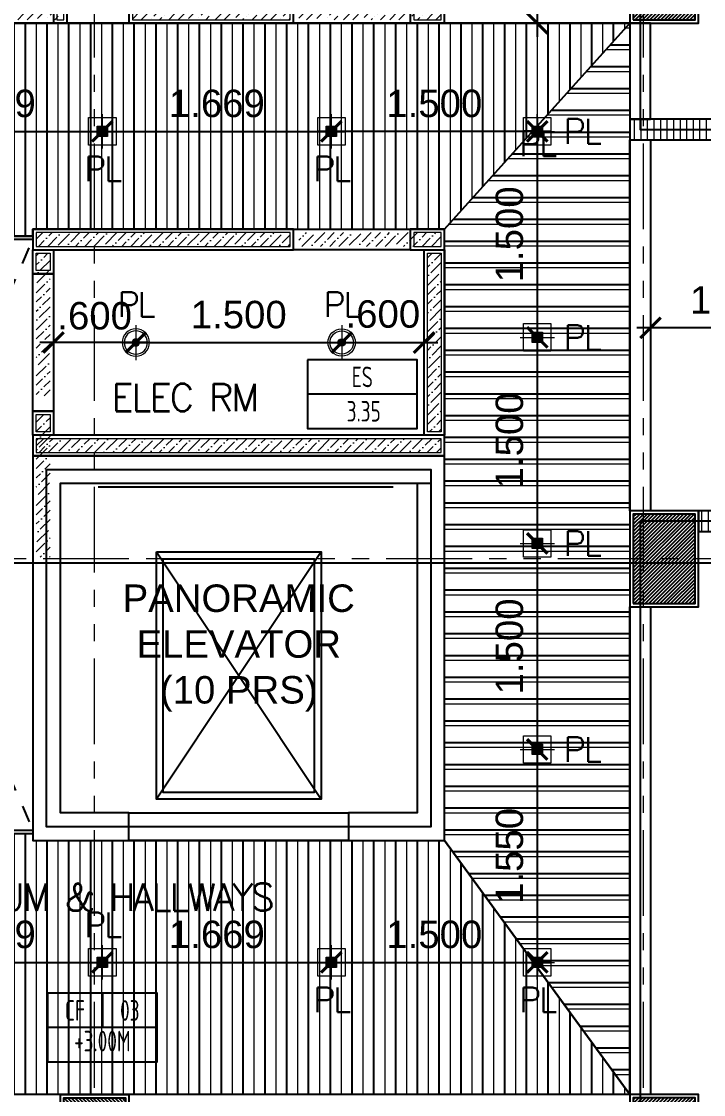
# Model space of a CAD drawing. Header units: metres. Extents: x -12400 to 1, y 0 to 106422.
# Drawn here: x -12115.65 to -12110.68, y 106342.09 to 106349.9 of the extents above; entities that cross this region are included whole.
import ezdxf
from ezdxf.enums import TextEntityAlignment as Align

# ---------------------------------------------------------------- set-up
doc = ezdxf.new("R2010")
doc.units = ezdxf.units.M
doc.header["$PDMODE"] = 35
doc.linetypes.add('HIDDEN2', pattern=[4.7625, 3.175, -1.5875])
doc.linetypes.add('PHANTOM2', pattern=[1.25, 0.625, -0.125, 0.125, -0.125, 0.125, -0.125])
for name, color, linetype, lineweight in [('0.1', 1, 'Continuous', 9), ('A-DIM-100', 8, 'Continuous', 0), ('DIM 001', 251, 'Continuous', 13), ('HATCH', 250, 'Continuous', 5), ('LAYOUT', 1, 'Continuous', 20), ('LF 001', 51, 'Continuous', 20)]:
    doc.layers.add(name, color=color, linetype=linetype, lineweight=lineweight)
for name, color, linetype in [('C-SCHED', 1, 'Continuous'), ('E_FIX_LIGHT1', 2, 'Continuous'), ('FIXTURE', 35, 'Continuous'), ('lighting', 1, 'Continuous'), ('P-HIDE', 1, 'HIDDEN2'), ('stone', 15, 'Continuous'), ('txt', 2, 'Continuous'), ('WALL', 7, 'Continuous')]:
    doc.layers.add(name, color=color, linetype=linetype)
doc.layers.add('GUIDELINES', color=206, linetype='Continuous', plot=False)
doc.styles.add('architxt', font='architxt.shx', dxfattribs={"width": 0.8})
doc.styles.add('arial', font='arial.ttf')
doc.styles.add('DIMTXT-100', font='arial.ttf')
doc.styles.add('swis721', font='swiss.ttf')
doc.styles.add('T.25', font='romans.shx', dxfattribs={"height": 0.2})
doc.dimstyles.new('D-100', dxfattribs={"dimtxt": 0.2, "dimasz": 0.15, "dimexe": 0.1, "dimexo": 0.1, "dimgap": 0.1, "dimtad": 1, "dimdec": 3, "dimzin": 4, "dimdsep": 46, "dimtxsty": 'DIMTXT-100', "dimblk": 'ARCHTICK', "dimcen": 0.2, "dimdle": 0.1, "dimclrd": 8, "dimclre": 8, "dimclrt": 2, "dimadec": 0, "dimazin": 1, "dimtfac": 1, "dimtdec": 3, "dimtofl": 0, "dimtmove": 2, "dimatfit": 3, "dimfxl": 1, "dimarcsym": 0})
doc.dimstyles.new('DIM 200', dxfattribs={"dimtxt": 200, "dimasz": 1, "dimexe": 0, "dimexo": 40, "dimgap": 50, "dimtad": 1, "dimtoh": 1, "dimdec": 0, "dimlfac": 2, "dimtxsty": 'swis721', "dimblk": 'CIR', "dimcen": 0, "dimclrd": 155, "dimclre": 155, "dimclrt": 4, "dimadec": 0, "dimazin": 0, "dimtfac": 1, "dimtdec": 0, "dimtix": 1, "dimtmove": 1, "dimatfit": 3, "dimldrblk": 'CIR', "dimfxl": 0, "dimarcsym": 0})
pattern_1 = [(90, (-96.25722, 27.99308), (-0.15875, 0), [])]
pattern_2 = [(90, (12032.95574, -106307.64346), (-0.15875, 0), [])]

# ---------------------------------------------------------------- blocks, each defined once
blk = doc.blocks.new('CIR')
at = {"color": 4}
blk.add_circle((0, 0), 50, dxfattribs=at)
blk = doc.blocks.new('A$C1B753C5A')
at = {"layer": 'WALL'}
h = blk.add_hatch(dxfattribs=at)
h.set_pattern_fill('ANSI31', color=250, scale=0.15)
h.set_pattern_definition([(45, (-1494.388103, 303.067724), (-0.01325825215, 0.01325825215), [])])
h.paths.add_polyline_path([(0.475, 0.675), (0.025, 0.675), (0.025, 0.025), (0.475, 0.025)])
at = {"color": 7}
blk.add_lwpolyline([(0, 0), (0.5, 0), (0.5, 0.7), (0, 0.7)], close=True, dxfattribs=at)
at = {"layer": 'stone', "color": 5}
blk.add_lwpolyline([(0.025, 0.025), (0.475, 0.025), (0.475, 0.675), (0.025, 0.675)], close=True, dxfattribs=at)
blk = doc.blocks.new('COLUMNS2F')
at = {"color": 7}
blk.add_lwpolyline([(-12149.7044, 106338.9), (-12150.1544, 106338.9), (-12150.1544, 106339.35), (-12149.7044, 106339.35)], close=True, dxfattribs=at)
for p in [(-12146.0544, 106338.9), (-12146.0544, 106334.65), (-12146.0544, 106330.4)]:
    blk.add_blockref('A$C1B753C5A', p)
at = {"xscale": -1}
blk.add_blockref('A$C1B753C5A', (-12149.7044, 106330.4), dxfattribs=at)
blk = doc.blocks.new('*U1733')
at = {"layer": 'HATCH'}
h = blk.add_hatch(dxfattribs=at)
h.set_pattern_fill('ANSI36', color=256, scale=0.015)
h.set_pattern_definition([(45, (12092.47419, -106406.766595), (0.02525697034, 0.092608891249), [0.1190625, -0.0238125, 0, -0.0238125])])
h.paths.add_polyline_path([(0.025, 0.125), (0.025, 0.025), (1.175, 0.025), (1.175, 0.125)])
at = {"color": 4}
blk.add_lwpolyline([(1.2, 0), (1.2, 0.15), (0, 0.15), (0, 0)], close=True, dxfattribs=at)
at = {"layer": 'HATCH'}
blk.add_lwpolyline([(1.175, 0.025), (1.175, 0.125), (0.025, 0.125), (0.025, 0.025)], close=True, dxfattribs=at)
blk = doc.blocks.new('*U611')
at = {"layer": 'HATCH'}
h = blk.add_hatch(dxfattribs=at)
h.set_pattern_fill('ANSI36', color=256, scale=0.015)
h.set_pattern_definition([(45, (12091.52419, -106406.766595), (0.02525697034, 0.092608891249), [0.1190625, -0.0238125, 0, -0.0238125])])
h.paths.add_polyline_path([(-0.8125, 0.125), (-0.8125, 0.025), (0.225, 0.025), (0.225, 0.125)])
at = {"color": 4}
blk.add_lwpolyline([(0.25, 0), (0.25, 0.15), (0, 0.15), (0, 0)], close=True, dxfattribs=at)
at = {"layer": 'HATCH'}
blk.add_lwpolyline([(0.225, 0.025), (0.225, 0.125), (0.025, 0.125), (0.025, 0.025)], close=True, dxfattribs=at)
blk = doc.blocks.new('*U1745')
at = {"layer": 'HATCH'}
h = blk.add_hatch(dxfattribs=at)
h.set_pattern_fill('ANSI36', color=256, scale=0.015)
h.set_pattern_definition([(45, (12092.62419, -106406.766595), (0.02525697034, 0.092608891249), [0.1190625, -0.0238125, 0, -0.0238125])])
h.paths.add_polyline_path([(0.025, 0.125), (0.025, 0.025), (1.325, 0.025), (1.325, 0.125)])
at = {"color": 4}
blk.add_lwpolyline([(1.35, 0), (1.35, 0.15), (0, 0.15), (0, 0)], close=True, dxfattribs=at)
at = {"layer": 'HATCH'}
blk.add_lwpolyline([(1.325, 0.025), (1.325, 0.125), (0.025, 0.125), (0.025, 0.025)], close=True, dxfattribs=at)
blk = doc.blocks.new('*U1749')
at = {"layer": 'HATCH'}
h = blk.add_hatch(dxfattribs=at)
h.set_pattern_fill('ANSI36', color=256, scale=0.015)
h.set_pattern_definition([(45, (12093.17419, -106406.766595), (0.02525697034, 0.092608891249), [0.1190625, -0.0238125, 0, -0.0238125])])
h.paths.add_polyline_path([(0.025, 0.125), (0.025, 0.025), (1.875, 0.025), (1.875, 0.125)])
at = {"color": 4}
blk.add_lwpolyline([(1.9, 0), (1.9, 0.15), (0, 0.15), (0, 0)], close=True, dxfattribs=at)
at = {"layer": 'HATCH'}
blk.add_lwpolyline([(1.875, 0.025), (1.875, 0.125), (0.025, 0.125), (0.025, 0.025)], close=True, dxfattribs=at)
blk = doc.blocks.new('*U617')
at = {"layer": 'HATCH'}
h = blk.add_hatch(dxfattribs=at)
h.set_pattern_fill('ANSI36', color=256, scale=0.015)
h.set_pattern_definition([(45, (12091.44919, -106406.766595), (0.02525697034, 0.092608891249), [0.1190625, -0.0238125, 0, -0.0238125])])
h.paths.add_polyline_path([(-0.8875, 0.125), (-0.8875, 0.025), (0.15, 0.025), (0.15, 0.125)])
at = {"color": 4}
blk.add_lwpolyline([(0.175, 0), (0.175, 0.15), (0, 0.15), (0, 0)], close=True, dxfattribs=at)
at = {"layer": 'HATCH'}
blk.add_lwpolyline([(0.15, 0.025), (0.15, 0.125), (0.025, 0.125), (0.025, 0.025)], close=True, dxfattribs=at)
blk = doc.blocks.new('*U615')
at = {"layer": 'HATCH'}
h = blk.add_hatch(dxfattribs=at)
h.set_pattern_fill('ANSI36', color=256, scale=0.015)
h.set_pattern_definition([(45, (12091.37419, -106406.766595), (0.02525697034, 0.092608891249), [0.1190625, -0.0238125, 0, -0.0238125])])
h.paths.add_polyline_path([(-0.9625, 0.125), (-0.9625, 0.025), (0.075, 0.025), (0.075, 0.125)])
at = {"color": 4}
blk.add_lwpolyline([(0.1, 0), (0.1, 0.15), (0, 0.15), (0, 0)], close=True, dxfattribs=at)
at = {"layer": 'HATCH'}
blk.add_lwpolyline([(0.075, 0.025), (0.075, 0.125), (0.025, 0.125), (0.025, 0.025)], close=True, dxfattribs=at)
blk = doc.blocks.new('*U1747')
at = {"layer": 'HATCH'}
h = blk.add_hatch(dxfattribs=at)
h.set_pattern_fill('ANSI36', color=256, scale=0.015)
h.set_pattern_definition([(45, (12094.27419, -106406.766595), (0.02525697034, 0.092608891249), [0.1190625, -0.0238125, 0, -0.0238125])])
h.paths.add_polyline_path([(0.025, 0.125), (0.025, 0.025), (2.975, 0.025), (2.975, 0.125)])
at = {"color": 4}
blk.add_lwpolyline([(3, 0), (3, 0.15), (0, 0.15), (0, 0)], close=True, dxfattribs=at)
at = {"layer": 'HATCH'}
blk.add_lwpolyline([(2.975, 0.025), (2.975, 0.125), (0.025, 0.125), (0.025, 0.025)], close=True, dxfattribs=at)
blk = doc.blocks.new('*U275')
at = {"layer": 'HATCH'}
h = blk.add_hatch(dxfattribs=at)
h.set_pattern_fill('ANSI31', color=256, scale=0.015, angle=45)
h.set_pattern_definition([(90, (2.2875, 0), (-0.047625, 0), [])])
h.paths.add_polyline_path([(3.375, 0), (3.375, 0.15), (0, 0.15), (0, 0)])
at = {"color": 3}
blk.add_lwpolyline([(3.375, 0), (3.375, 0.15), (0, 0.15), (0, 0)], close=True, dxfattribs=at)
blk = doc.blocks.new('*U276')
at = {"layer": 'HATCH'}
h = blk.add_hatch(dxfattribs=at)
h.set_pattern_fill('ANSI31', color=256, scale=0.015, angle=45)
h.set_pattern_definition([(90, (7.1125, 0), (-0.047625, 0), [])])
h.paths.add_polyline_path([(8.2, 0), (8.2, 0.15), (0, 0.15), (0, 0)])
at = {"color": 3}
blk.add_lwpolyline([(8.2, 0), (8.2, 0.15), (0, 0.15), (0, 0)], close=True, dxfattribs=at)
blk = doc.blocks.new('A$C68b8fe4d')
at = {"color": 1}
for points in [[(12.75, 14.4), (13.8, 14.4), (13.8, 14.25), (12.75, 14.25)], [(15.55, 14.4), (16.4, 14.4), (16.4, 14.25), (15.55, 14.25)], [(10.2, 14.25), (18, 14.25), (18, 6.45), (10.2, 6.45)], [(18.15, 14.25), (18, 14.25), (18, 13.55), (18.15, 13.55)], [(18, 13.4), (18.15, 13.4), (18.15, 10.7), (18, 10.7)], [(15.55, 12.75), (16.4, 12.75), (16.4, 12.6), (15.55, 12.6)], [(13.65, 12.425), (13.8, 12.425), (13.8, 11.425), (13.65, 11.425)], [(18, 10), (18.15, 10), (18.15, 6.45), (18, 6.45)]]:
    blk.add_lwpolyline(points, close=True, dxfattribs=at)
at = {"color": 1, "linetype": 'Continuous', "ltscale": 0.05}
for points in [[(13.65, 12.7), (11.75, 12.7), (11.75, 8.35), (13.65, 8.35)], [(13.65, 12.675), (11.775, 12.675), (11.775, 8.375), (13.65, 8.375)]]:
    blk.add_lwpolyline(points, dxfattribs=at)
at = {"color": 8, "linetype": 'PHANTOM2'}
for points in [[(11.775, 12.675), (13.65, 8.375)], [(11.775, 8.375), (13.65, 12.675)]]:
    blk.add_lwpolyline(points, dxfattribs=at)
blk.add_lwpolyline([(15.95, 8.3), (16.65, 8.3), (16.65, 11.1), (13.65, 11.1), (13.65, 8.3), (14.35, 8.3), (14.35, 8.5), (13.85, 8.5), (13.85, 10.9), (16.45, 10.9), (16.45, 8.5), (15.95, 8.5)], close=True)
at = {"color": 8}
blk.add_lwpolyline([(16.65, 8.3), (18, 6.45), (10.2, 6.45), (11.75, 8.35), (13.65, 8.35), (13.65, 8.3)], close=True, dxfattribs=at)
at = {"layer": 'FIXTURE', "color": 6, "ltscale": 0.3}
for points in [[(14.55, 10.4), (15.75, 10.4), (15.75, 8.6), (14.55, 8.6)], [(14.6, 10.35), (15.7, 10.35), (15.7, 8.65), (14.6, 8.65)]]:
    blk.add_lwpolyline(points, close=True, dxfattribs=at)
at = {"layer": 'GUIDELINES'}
for points in [[(22.6, 16.6), (18.075, 16.6), (18.075, 13.475), (22.6, 13.475)], [(13.75, 11), (16.55, 11), (16.55, 8.4), (13.75, 8.4)], [(27.1, 10.625), (18.075, 10.625), (18.075, 6.1), (27.1, 6.1)]]:
    blk.add_lwpolyline(points, close=True, dxfattribs=at)
for points in [[(14.125, 10.875), (16.275, 10.875)], [(14.4, 10.9), (16.55, 10.9)], [(15.75, 10.4), (14.55, 8.6)], [(14.55, 10.4), (15.75, 8.6)]]:
    blk.add_lwpolyline(points, dxfattribs=at)
at = {"layer": 'P-HIDE'}
blk.add_lwpolyline([(14.35, 8.5), (15.95, 8.5), (15.95, 8.3), (14.35, 8.3)], close=True, dxfattribs=at)
for name, p in [('COLUMNS2F', (12164.0544, -106324.65)), ('*U615', (13.8, 14.25)), ('*U1733', (14.35, 14.25)), ('*U611', (16.4, 14.25)), ('*U1749', (13.65, 12.6)), ('*U611', (16.4, 12.6)), ('*U1747', (13.65, 11.1))]:
    blk.add_blockref(name, p)
at = {"color": 1}
for name, p in [('*U275', (18, 13.4)), ('*U276', (18.5, 10.55))]:
    blk.add_blockref(name, p, dxfattribs=at)
at = {"xscale": -1, "rotation": 270}
for name, p in [('*U617', (13.65, 12.425)), ('*U1745', (16.5, 11.25)), ('*U617', (13.65, 11.25))]:
    blk.add_blockref(name, p, dxfattribs=at)
at = {"layer": '0.1', "color": 2, "insert": (15.15, 9.7), "char_height": 0.2, "attachment_point": 5, "style": 'arial'}
blk.add_mtext_dynamic_manual_height_columns('{\\C3;PANORAMIC ELEVATOR\\P(10 PRS)}', width=1.975237, gutter_width=1, heights=[0], dxfattribs=at)
blk = doc.blocks.new('*U1961')
at = {"layer": 'LF 001', "lineweight": 20, "ltscale": 1500}
blk.add_hatch(color=256, dxfattribs=at).paths.add_polyline_path([(-0.0375, 0.0375), (0.0375, 0.0375), (0.0375, -0.0375), (-0.0375, -0.0375)])
at = {"layer": 'LF 001', "ltscale": 1500}
blk.add_lwpolyline([(-0.1, 0.1), (0.1, 0.1), (0.1, -0.1), (-0.1, -0.1)], close=True, dxfattribs=at)
at = {"layer": 'LF 001', "color": 76, "lineweight": 18, "ltscale": 1500}
for points in [[(0, 0.125), (0, -0.125)], [(-0.125, 0), (0.125, 0)]]:
    blk.add_lwpolyline(points, dxfattribs=at)
at = {"layer": 'LF 001', "lineweight": 20, "ltscale": 1500}
blk.add_lwpolyline([(-0.0375, 0.0375), (0.0375, 0.0375), (0.0375, -0.0375), (-0.0375, -0.0375)], close=True, dxfattribs=at)
blk = doc.blocks.new('L1')
at = {"layer": 'LF 001', "lineweight": 20, "ltscale": 1500}
h = blk.add_hatch(color=256, dxfattribs=at)
edge = h.paths.add_edge_path()
edge.add_arc((0, 0), 0.0319, 0, 360)
at = {"layer": 'LF 001', "ltscale": 1500}
blk.add_lwpolyline([(-0.1, 0, -1), (0.1, 0, -1)], format="xyb", close=True, dxfattribs=at)
at = {"layer": 'LF 001', "color": 76, "lineweight": 18, "ltscale": 1500}
for points in [[(0, 0.15), (0, -0.15)], [(-0.15, 0), (0.15, 0)]]:
    blk.add_lwpolyline(points, dxfattribs=at)
at = {"layer": 'LF 001', "lineweight": 20, "ltscale": 1500}
blk.add_circle((0, 0), 0.0319, dxfattribs=at)
blk = doc.blocks.new('LO')
at = {"layer": 'LAYOUT', "xscale": 1000, "yscale": 1000, "zscale": 1000}
blk.add_blockref('L1', (0, 0), dxfattribs=at)
blk = doc.blocks.new('*U1960')
at = {"layer": 'LF 001', "ltscale": 1500}
blk.add_circle((0, 0), 0.0999, dxfattribs=at)
at = {"layer": 'lighting', "xscale": 0.0008492979043710491, "yscale": 0.0008492979043710491, "zscale": 0.0008492979043710491}
blk.add_blockref('LO', (0, 0), dxfattribs=at)
blk = doc.blocks.new('A$Cf8c814ff')
h = blk.add_hatch()
h.set_pattern_fill('ANSI31', color=8, scale=0.05, angle=45)
h.set_pattern_definition(pattern_2)
h.paths.add_polyline_path([(18, 14.25), (10.2, 14.25), (11.75, 12.7), (13.65, 12.7), (13.65, 12.75), (16.65, 12.75)])
h = blk.add_hatch()
h.set_pattern_fill('ANSI31', color=8, scale=0.05, angle=135)
h.set_pattern_definition([(180, (12033.15182, -106307.64346), (-1e-17, -0.15875), [])])
h.paths.add_polyline_path([(18, 14.25), (16.65, 12.75), (16.65, 8.3), (18, 6.45)])
h.paths.add_polyline_path([(11.75, 12.7), (10.2, 14.25), (10.2, 6.45), (11.75, 8.35)])
h = blk.add_hatch()
h.set_pattern_fill('ANSI31', color=8, scale=0.05, angle=45)
h.set_pattern_definition(pattern_2)
h.paths.add_polyline_path([(16.65, 8.3), (13.65, 8.3), (13.65, 8.35), (11.75, 8.35), (10.2, 6.45), (18, 6.45)])
at = {"color": 8}
for points in [[(10.2, 14.25), (11.75, 12.7), (13.65, 12.7), (13.65, 12.75), (16.65, 12.75), (18, 14.25)], [(18, 14.25), (18, 6.45), (16.65, 8.3), (16.65, 12.75)]]:
    blk.add_lwpolyline(points, close=True, dxfattribs=at)
at = {"layer": 'E_FIX_LIGHT1'}
for name, p, rotation in [('*U1961', (14.1562, 13.4625), 90), ('*U1961', (15.825, 13.4625), 90), ('*U1961', (17.325, 13.4625), 90), ('*U1960', (15.9, 11.925), 270), ('*U1961', (17.325, 11.9625), 90), ('*U1961', (17.325, 10.4625), 90), ('*U1961', (17.325, 8.9625), 90), ('*U1961', (14.1562, 7.4125), 90), ('*U1961', (15.825, 7.4125), 90), ('*U1961', (17.325, 7.4125), 90)]:
    blk.add_blockref(name, p, dxfattribs=dict(at, rotation=rotation))
at = {"layer": 'E_FIX_LIGHT1', "xscale": -1.000000000000001, "rotation": 90}
blk.add_blockref('*U1960', (14.4, 11.925), dxfattribs=at)
at = {"layer": 'txt', "color": 6, "linetype": 'Continuous', "char_height": 0.18, "attachment_point": 5, "style": 'T.25'}
for insert in [(17.65, 13.4625), (14.1562, 13.1902), (15.825, 13.1902), (14.4, 12.2024), (15.9, 12.2024), (17.65, 11.9625), (17.65, 10.4625), (17.65, 8.9625), (14.1562, 7.6848), (15.825, 7.1402), (17.325, 7.1402)]:
    blk.add_mtext_dynamic_manual_height_columns('{\\T0.9;PL}', width=0.645305, gutter_width=0.001, heights=[0], dxfattribs=dict(at, insert=insert))
blk = doc.blocks.new('_ArchTick')
at = {"color": 0, "linetype": 'ByBlock', "const_width": 0.15}
blk.add_lwpolyline([(-0.5, -0.5), (0.5, 0.5)], dxfattribs=at)
blk = doc.blocks.new('*D845')
at = {"layer": 'DEFPOINTS', "color": 0, "transparency": 16777216}
for p in [(-12111.888, 106351.2615), (-12111.888, 106349.8865), (-12111.888, 106349.8865)]:
    blk.add_point(p, dxfattribs=at)
at = {"layer": 'DIM 001', "color": 8, "lineweight": -2, "transparency": 16777216}
blk.add_line((-12111.888, 106351.3615), (-12111.888, 106349.7865), dxfattribs=at)
at = {"layer": 'DIM 001', "color": 8, "lineweight": -2, "transparency": 16777216, "xscale": 0.15, "yscale": 0.15, "zscale": 0.15}
for p, rotation in [((-12111.888, 106351.2615), 90), ((-12111.888, 106349.8865), 270)]:
    blk.add_blockref('_ArchTick', p, dxfattribs=dict(at, rotation=rotation))
at = {"layer": 'DIM 001', "color": 2, "transparency": 16777216, "insert": (-12112.0902, 106350.574), "char_height": 0.2, "attachment_point": 5, "rotation": 90, "style": 'DIMTXT-100'}
blk.add_mtext('1.375', dxfattribs=at)
blk = doc.blocks.new('*D907')
at = {"layer": 'DEFPOINTS', "color": 0, "transparency": 16777216}
for p in [(-12111.888, 106349.099), (-12111.888, 106347.599), (-12111.888, 106347.599)]:
    blk.add_point(p, dxfattribs=at)
at = {"layer": 'DIM 001', "color": 8, "lineweight": -2, "transparency": 16777216}
blk.add_line((-12111.888, 106349.199), (-12111.888, 106347.499), dxfattribs=at)
at = {"layer": 'DIM 001', "color": 8, "lineweight": -2, "transparency": 16777216, "xscale": 0.15, "yscale": 0.15, "zscale": 0.15}
for p, rotation in [((-12111.888, 106349.099), 90), ((-12111.888, 106347.599), 270)]:
    blk.add_blockref('_ArchTick', p, dxfattribs=dict(at, rotation=rotation))
at = {"layer": 'DIM 001', "color": 2, "transparency": 16777216, "insert": (-12112.0901, 106348.349), "char_height": 0.2, "attachment_point": 5, "rotation": 90, "style": 'DIMTXT-100'}
blk.add_mtext('1.500', dxfattribs=at)
blk = doc.blocks.new('*D908')
at = {"layer": 'DEFPOINTS', "color": 0, "transparency": 16777216}
for p in [(-12111.888, 106347.599), (-12111.888, 106346.099), (-12111.888, 106346.099)]:
    blk.add_point(p, dxfattribs=at)
at = {"layer": 'DIM 001', "color": 8, "lineweight": -2, "transparency": 16777216}
blk.add_line((-12111.888, 106347.699), (-12111.888, 106345.999), dxfattribs=at)
at = {"layer": 'DIM 001', "color": 8, "lineweight": -2, "transparency": 16777216, "xscale": 0.15, "yscale": 0.15, "zscale": 0.15}
for p, rotation in [((-12111.888, 106347.599), 90), ((-12111.888, 106346.099), 270)]:
    blk.add_blockref('_ArchTick', p, dxfattribs=dict(at, rotation=rotation))
at = {"layer": 'DIM 001', "color": 2, "transparency": 16777216, "insert": (-12112.0901, 106346.849), "char_height": 0.2, "attachment_point": 5, "rotation": 90, "style": 'DIMTXT-100'}
blk.add_mtext('1.500', dxfattribs=at)
blk = doc.blocks.new('*D909')
at = {"layer": 'DEFPOINTS', "color": 0, "transparency": 16777216}
for p in [(-12111.888, 106346.099), (-12111.888, 106344.599), (-12111.888, 106344.599)]:
    blk.add_point(p, dxfattribs=at)
at = {"layer": 'DIM 001', "color": 8, "lineweight": -2, "transparency": 16777216}
blk.add_line((-12111.888, 106346.199), (-12111.888, 106344.499), dxfattribs=at)
at = {"layer": 'DIM 001', "color": 8, "lineweight": -2, "transparency": 16777216, "xscale": 0.15, "yscale": 0.15, "zscale": 0.15}
for p, rotation in [((-12111.888, 106346.099), 90), ((-12111.888, 106344.599), 270)]:
    blk.add_blockref('_ArchTick', p, dxfattribs=dict(at, rotation=rotation))
at = {"layer": 'DIM 001', "color": 2, "transparency": 16777216, "insert": (-12112.0901, 106345.349), "char_height": 0.2, "attachment_point": 5, "rotation": 90, "style": 'DIMTXT-100'}
blk.add_mtext('1.500', dxfattribs=at)
blk = doc.blocks.new('*D910')
at = {"layer": 'DEFPOINTS', "color": 0, "transparency": 16777216}
for p in [(-12111.888, 106344.599), (-12111.888, 106343.049), (-12111.888, 106343.049)]:
    blk.add_point(p, dxfattribs=at)
at = {"layer": 'DIM 001', "color": 8, "lineweight": -2, "transparency": 16777216}
blk.add_line((-12111.888, 106344.699), (-12111.888, 106342.949), dxfattribs=at)
at = {"layer": 'DIM 001', "color": 8, "lineweight": -2, "transparency": 16777216, "xscale": 0.15, "yscale": 0.15, "zscale": 0.15}
for p, rotation in [((-12111.888, 106344.599), 90), ((-12111.888, 106343.049), 270)]:
    blk.add_blockref('_ArchTick', p, dxfattribs=dict(at, rotation=rotation))
at = {"layer": 'DIM 001', "color": 2, "transparency": 16777216, "insert": (-12112.0901, 106343.824), "char_height": 0.2, "attachment_point": 5, "rotation": 90, "style": 'DIMTXT-100'}
blk.add_mtext('1.550', dxfattribs=at)
blk = doc.blocks.new('*D912')
at = {"layer": 'DEFPOINTS', "color": 0, "transparency": 16777216}
for p in [(-12113.388, 106349.099), (-12113.388, 106349.099), (-12111.888, 106349.099)]:
    blk.add_point(p, dxfattribs=at)
at = {"layer": 'DIM 001', "color": 8, "lineweight": -2, "transparency": 16777216}
blk.add_line((-12111.788, 106349.099), (-12113.488, 106349.099), dxfattribs=at)
at = {"layer": 'DIM 001', "color": 8, "lineweight": -2, "transparency": 16777216, "xscale": 0.15, "yscale": 0.15, "zscale": 0.15, "rotation": 180}
blk.add_blockref('_ArchTick', (-12113.388, 106349.099), dxfattribs=at)
at = {"layer": 'DIM 001', "color": 8, "lineweight": -2, "transparency": 16777216, "xscale": 0.15, "yscale": 0.15, "zscale": 0.15}
blk.add_blockref('_ArchTick', (-12111.888, 106349.099), dxfattribs=at)
at = {"layer": 'DIM 001', "color": 2, "transparency": 16777216, "insert": (-12112.638, 106349.3012), "char_height": 0.2, "attachment_point": 5, "style": 'DIMTXT-100'}
blk.add_mtext('1.500', dxfattribs=at)
blk = doc.blocks.new('*D914')
at = {"layer": 'DEFPOINTS', "color": 0, "transparency": 16777216}
for p in [(-12113.388, 106343.049), (-12111.888, 106343.049), (-12111.888, 106343.049)]:
    blk.add_point(p, dxfattribs=at)
at = {"layer": 'DIM 001', "color": 8, "lineweight": -2, "transparency": 16777216}
blk.add_line((-12113.488, 106343.049), (-12111.788, 106343.049), dxfattribs=at)
at = {"layer": 'DIM 001', "color": 8, "lineweight": -2, "transparency": 16777216, "xscale": 0.15, "yscale": 0.15, "zscale": 0.15, "rotation": 180}
blk.add_blockref('_ArchTick', (-12113.388, 106343.049), dxfattribs=at)
at = {"layer": 'DIM 001', "color": 8, "lineweight": -2, "transparency": 16777216, "xscale": 0.15, "yscale": 0.15, "zscale": 0.15}
blk.add_blockref('_ArchTick', (-12111.888, 106343.049), dxfattribs=at)
at = {"layer": 'DIM 001', "color": 2, "transparency": 16777216, "insert": (-12112.638, 106343.2512), "char_height": 0.2, "attachment_point": 5, "style": 'DIMTXT-100'}
blk.add_mtext('1.500', dxfattribs=at)
blk = doc.blocks.new('*D915')
at = {"layer": 'DEFPOINTS', "color": 0, "transparency": 16777216}
for p in [(-12115.413, 106347.5615), (-12115.413, 106347.5615), (-12114.813, 106347.5615)]:
    blk.add_point(p, dxfattribs=at)
at = {"layer": 'DIM 001', "color": 8, "lineweight": -2, "transparency": 16777216}
blk.add_line((-12114.713, 106347.5615), (-12115.513, 106347.5615), dxfattribs=at)
at = {"layer": 'DIM 001', "color": 8, "lineweight": -2, "transparency": 16777216, "xscale": 0.15, "yscale": 0.15, "zscale": 0.15, "rotation": 180}
blk.add_blockref('_ArchTick', (-12115.413, 106347.5615), dxfattribs=at)
at = {"layer": 'DIM 001', "color": 8, "lineweight": -2, "transparency": 16777216, "xscale": 0.15, "yscale": 0.15, "zscale": 0.15}
blk.add_blockref('_ArchTick', (-12114.813, 106347.5615), dxfattribs=at)
at = {"layer": 'DIM 001', "color": 2, "transparency": 16777216, "insert": (-12115.113, 106347.7552), "char_height": 0.2, "attachment_point": 5, "style": 'DIMTXT-100'}
blk.add_mtext('.600', dxfattribs=at)
blk = doc.blocks.new('*D916')
at = {"layer": 'DEFPOINTS', "color": 0, "transparency": 16777216}
for p in [(-12114.813, 106347.5615), (-12113.313, 106347.5615), (-12113.313, 106347.5615)]:
    blk.add_point(p, dxfattribs=at)
at = {"layer": 'DIM 001', "color": 8, "lineweight": -2, "transparency": 16777216}
blk.add_line((-12114.913, 106347.5615), (-12113.213, 106347.5615), dxfattribs=at)
at = {"layer": 'DIM 001', "color": 8, "lineweight": -2, "transparency": 16777216, "xscale": 0.15, "yscale": 0.15, "zscale": 0.15, "rotation": 180}
blk.add_blockref('_ArchTick', (-12114.813, 106347.5615), dxfattribs=at)
at = {"layer": 'DIM 001', "color": 8, "lineweight": -2, "transparency": 16777216, "xscale": 0.15, "yscale": 0.15, "zscale": 0.15}
blk.add_blockref('_ArchTick', (-12113.313, 106347.5615), dxfattribs=at)
at = {"layer": 'DIM 001', "color": 2, "transparency": 16777216, "insert": (-12114.063, 106347.7637), "char_height": 0.2, "attachment_point": 5, "style": 'DIMTXT-100'}
blk.add_mtext('1.500', dxfattribs=at)
blk = doc.blocks.new('*D917')
at = {"layer": 'DEFPOINTS', "color": 0, "transparency": 16777216}
for p in [(-12113.313, 106347.5615), (-12112.713, 106347.5615), (-12112.713, 106347.5615)]:
    blk.add_point(p, dxfattribs=at)
at = {"layer": 'DIM 001', "color": 8, "lineweight": -2, "transparency": 16777216}
blk.add_line((-12113.413, 106347.5615), (-12112.613, 106347.5615), dxfattribs=at)
at = {"layer": 'DIM 001', "color": 8, "lineweight": -2, "transparency": 16777216, "xscale": 0.15, "yscale": 0.15, "zscale": 0.15, "rotation": 180}
blk.add_blockref('_ArchTick', (-12113.313, 106347.5615), dxfattribs=at)
at = {"layer": 'DIM 001', "color": 8, "lineweight": -2, "transparency": 16777216, "xscale": 0.15, "yscale": 0.15, "zscale": 0.15}
blk.add_blockref('_ArchTick', (-12112.713, 106347.5615), dxfattribs=at)
at = {"layer": 'DIM 001', "color": 2, "transparency": 16777216, "insert": (-12113.013, 106347.7679), "char_height": 0.2, "attachment_point": 5, "style": 'DIMTXT-100'}
blk.add_mtext('.600', dxfattribs=at)
blk = doc.blocks.new('*D918')
at = {"layer": 'DEFPOINTS', "color": 0, "transparency": 16777216}
for p in [(-12116.7255, 106349.099), (-12115.0567, 106349.099), (-12115.0567, 106349.099)]:
    blk.add_point(p, dxfattribs=at)
at = {"layer": 'DIM 001', "color": 8, "lineweight": -2, "transparency": 16777216}
blk.add_line((-12116.8255, 106349.099), (-12114.9567, 106349.099), dxfattribs=at)
at = {"layer": 'DIM 001', "color": 8, "lineweight": -2, "transparency": 16777216, "xscale": 0.15, "yscale": 0.15, "zscale": 0.15, "rotation": 180}
blk.add_blockref('_ArchTick', (-12116.7255, 106349.099), dxfattribs=at)
at = {"layer": 'DIM 001', "color": 8, "lineweight": -2, "transparency": 16777216, "xscale": 0.15, "yscale": 0.15, "zscale": 0.15}
blk.add_blockref('_ArchTick', (-12115.0567, 106349.099), dxfattribs=at)
at = {"layer": 'DIM 001', "color": 2, "transparency": 16777216, "insert": (-12115.8911, 106349.3012), "char_height": 0.2, "attachment_point": 5, "style": 'DIMTXT-100'}
blk.add_mtext('1.669', dxfattribs=at)
blk = doc.blocks.new('*D919')
at = {"layer": 'DEFPOINTS', "color": 0, "transparency": 16777216}
for p in [(-12115.0567, 106349.099), (-12113.388, 106349.099), (-12113.388, 106349.099)]:
    blk.add_point(p, dxfattribs=at)
at = {"layer": 'DIM 001', "color": 8, "lineweight": -2, "transparency": 16777216}
blk.add_line((-12115.1567, 106349.099), (-12113.288, 106349.099), dxfattribs=at)
at = {"layer": 'DIM 001', "color": 8, "lineweight": -2, "transparency": 16777216, "xscale": 0.15, "yscale": 0.15, "zscale": 0.15, "rotation": 180}
blk.add_blockref('_ArchTick', (-12115.0567, 106349.099), dxfattribs=at)
at = {"layer": 'DIM 001', "color": 8, "lineweight": -2, "transparency": 16777216, "xscale": 0.15, "yscale": 0.15, "zscale": 0.15}
blk.add_blockref('_ArchTick', (-12113.388, 106349.099), dxfattribs=at)
at = {"layer": 'DIM 001', "color": 2, "transparency": 16777216, "insert": (-12114.2223, 106349.3012), "char_height": 0.2, "attachment_point": 5, "style": 'DIMTXT-100'}
blk.add_mtext('1.669', dxfattribs=at)
blk = doc.blocks.new('*D920')
at = {"layer": 'DEFPOINTS', "color": 0, "transparency": 16777216}
for p in [(-12116.7255, 106343.049), (-12115.0567, 106343.049), (-12115.0567, 106343.049)]:
    blk.add_point(p, dxfattribs=at)
at = {"layer": 'DIM 001', "color": 8, "lineweight": -2, "transparency": 16777216}
blk.add_line((-12116.8255, 106343.049), (-12114.9567, 106343.049), dxfattribs=at)
at = {"layer": 'DIM 001', "color": 8, "lineweight": -2, "transparency": 16777216, "xscale": 0.15, "yscale": 0.15, "zscale": 0.15, "rotation": 180}
blk.add_blockref('_ArchTick', (-12116.7255, 106343.049), dxfattribs=at)
at = {"layer": 'DIM 001', "color": 8, "lineweight": -2, "transparency": 16777216, "xscale": 0.15, "yscale": 0.15, "zscale": 0.15}
blk.add_blockref('_ArchTick', (-12115.0567, 106343.049), dxfattribs=at)
at = {"layer": 'DIM 001', "color": 2, "transparency": 16777216, "insert": (-12115.8911, 106343.2512), "char_height": 0.2, "attachment_point": 5, "style": 'DIMTXT-100'}
blk.add_mtext('1.669', dxfattribs=at)
blk = doc.blocks.new('*D921')
at = {"layer": 'DEFPOINTS', "color": 0, "transparency": 16777216}
for p in [(-12115.0567, 106343.049), (-12113.388, 106343.049), (-12113.388, 106343.049)]:
    blk.add_point(p, dxfattribs=at)
at = {"layer": 'DIM 001', "color": 8, "lineweight": -2, "transparency": 16777216}
blk.add_line((-12115.1567, 106343.049), (-12113.288, 106343.049), dxfattribs=at)
at = {"layer": 'DIM 001', "color": 8, "lineweight": -2, "transparency": 16777216, "xscale": 0.15, "yscale": 0.15, "zscale": 0.15, "rotation": 180}
blk.add_blockref('_ArchTick', (-12115.0567, 106343.049), dxfattribs=at)
at = {"layer": 'DIM 001', "color": 8, "lineweight": -2, "transparency": 16777216, "xscale": 0.15, "yscale": 0.15, "zscale": 0.15}
blk.add_blockref('_ArchTick', (-12113.388, 106343.049), dxfattribs=at)
at = {"layer": 'DIM 001', "color": 2, "transparency": 16777216, "insert": (-12114.2223, 106343.2512), "char_height": 0.2, "attachment_point": 5, "style": 'DIMTXT-100'}
blk.add_mtext('1.669', dxfattribs=at)
blk = doc.blocks.new('*D870')
at = {"layer": 'DEFPOINTS', "color": 0, "transparency": 16777216}
for p in [(-12111.063, 106347.6682), (-12111.063, 106347.6682), (-12109.788, 106347.6682)]:
    blk.add_point(p, dxfattribs=at)
at = {"layer": 'DIM 001', "color": 8, "lineweight": -2, "transparency": 16777216}
blk.add_line((-12109.688, 106347.6682), (-12111.163, 106347.6682), dxfattribs=at)
at = {"layer": 'DIM 001', "color": 8, "lineweight": -2, "transparency": 16777216, "xscale": 0.15, "yscale": 0.15, "zscale": 0.15, "rotation": 180}
blk.add_blockref('_ArchTick', (-12111.063, 106347.6682), dxfattribs=at)
at = {"layer": 'DIM 001', "color": 8, "lineweight": -2, "transparency": 16777216, "xscale": 0.15, "yscale": 0.15, "zscale": 0.15}
blk.add_blockref('_ArchTick', (-12109.788, 106347.6682), dxfattribs=at)
at = {"layer": 'DIM 001', "color": 2, "transparency": 16777216, "insert": (-12110.4255, 106347.8703), "char_height": 0.2, "attachment_point": 5, "style": 'DIMTXT-100'}
blk.add_mtext('1.275', dxfattribs=at)
blk = doc.blocks.new('*D1524')
at = {"layer": 'DEFPOINTS', "color": 0, "transparency": 16777216}
for p in [(-12298.6419, 106345.9545), (-12298.6419, 106345.9545), (0.6, 0.075)]:
    blk.add_point(p, dxfattribs=at)
at = {"layer": 'DIM 001', "color": 8, "lineweight": -2, "transparency": 16777216}
for p, q in [((0.6, 0.175), (0.6, 106346.0545)), ((0.7, 106345.9545), (-12298.7419, 106345.9545))]:
    blk.add_line(p, q, dxfattribs=at)
at = {"layer": 'DIM 001', "color": 8, "lineweight": -2, "transparency": 16777216, "xscale": 0.15, "yscale": 0.15, "zscale": 0.15, "rotation": 180}
blk.add_blockref('_ArchTick', (-12298.6419, 106345.9545), dxfattribs=at)
at = {"layer": 'DIM 001', "color": 8, "lineweight": -2, "transparency": 16777216, "xscale": 0.15, "yscale": 0.15, "zscale": 0.15}
blk.add_blockref('_ArchTick', (0.6, 106345.9545), dxfattribs=at)
at = {"layer": 'DIM 001', "color": 2, "transparency": 16777216, "insert": (-6149.0209, 106346.1566), "char_height": 0.2, "attachment_point": 5, "style": 'DIMTXT-100'}
blk.add_mtext('12299.242', dxfattribs=at)
blk = doc.blocks.new('GRID1')
at = {"color": 6, "linetype": 'PHANTOM2'}
for points in [[(-12147.2544, 106384.7702), (-12147.2544, 106412.5702)], [(-12143.2544, 106384.7702), (-12143.2544, 106412.5702)], [(-12130.7544, 106398.6202), (-12163.7544, 106398.6202)]]:
    blk.add_leader(points, dimstyle='DIM 200', override={"dimasz": 0.002, "dimgap": 60, "dimtad": 0}, dxfattribs=at)

msp = doc.modelspace()

# ---------------------------------------------------------------- hatches: boundary and pattern name
at = {"layer": 'HATCH'}
h = msp.add_hatch(dxfattribs=at)
h.set_pattern_fill('ANSI31', color=8, scale=0.05, angle=45)
h.set_pattern_definition(pattern_1)
h.paths.add_polyline_path([(-12111.21297, 106349.88654), (-12119.01297, 106349.88654), (-12117.46297, 106348.33654), (-12115.56297, 106348.33654), (-12115.56297, 106348.38654), (-12112.56297, 106348.38654)])
h = msp.add_hatch(dxfattribs=at)
h.set_pattern_fill('ANSI31', color=8, scale=0.05, angle=135)
h.set_pattern_definition([(180, (-96.06115, 27.99308), (-1e-17, -0.15875), [])])
h.paths.add_polyline_path([(-12111.21297, 106349.88654), (-12112.56297, 106348.38654), (-12112.56297, 106343.93654), (-12111.21297, 106342.08654)])
h.paths.add_polyline_path([(-12117.46297, 106348.33654), (-12119.01297, 106349.88654), (-12119.01297, 106342.08654), (-12117.46297, 106343.98654)])
h = msp.add_hatch(dxfattribs=at)
h.set_pattern_fill('ANSI31', color=8, scale=0.05, angle=45)
h.set_pattern_definition(pattern_1)
h.paths.add_polyline_path([(-12112.56297, 106343.93654), (-12115.56297, 106343.93654), (-12115.56297, 106343.98654), (-12117.46297, 106343.98654), (-12119.01297, 106342.08654), (-12111.21297, 106342.08654)])

# ---------------------------------------------------------------- linework, layer by layer
at = {"color": 8}
for points in [[(-12119.01297, 106349.88654), (-12117.46297, 106348.33654), (-12115.56297, 106348.33654), (-12115.56297, 106348.38654), (-12112.56297, 106348.38654), (-12111.21297, 106349.88654)], [(-12111.21297, 106349.88654), (-12111.21297, 106342.08654), (-12112.56297, 106343.93654), (-12112.56297, 106348.38654)]]:
    msp.add_lwpolyline(points, close=True, dxfattribs=at)
at = {"layer": 'C-SCHED'}
for p, q in [((-12112.76297, 106347.18654), (-12113.56297, 106347.18654)), ((-12112.76297, 106347.18654), (-12113.56297, 106347.18654)), ((-12115.05672, 106342.82404), (-12115.05672, 106342.57404)), ((-12114.65672, 106342.57404), (-12115.45672, 106342.57404))]:
    msp.add_line(p, q, dxfattribs=at)
for points in [[(-12113.56297, 106347.43654), (-12113.56297, 106346.93654), (-12112.76297, 106346.93654), (-12112.76297, 106347.43654)], [(-12115.45672, 106342.82404), (-12115.45672, 106342.32404), (-12114.65672, 106342.32404), (-12114.65672, 106342.82404)]]:
    msp.add_lwpolyline(points, close=True, dxfattribs=at)

# ---------------------------------------------------------------- block references
at = {"color": 1}
msp.add_blockref('A$C68b8fe4d', (-12129.21297, 106335.63654), dxfattribs=at)
msp.add_blockref('A$Cf8c814ff', (-12129.21297, 106335.63654))
at = {"layer": 'A-DIM-100'}
msp.add_blockref('GRID1', (32.14145, -52.63368), dxfattribs=at)
at = {"layer": 'E_FIX_LIGHT1'}
for name, p, rotation in [('*U1961', (-12115.05672, 106349.09904), 90), ('*U1961', (-12113.38797, 106349.09904), 90), ('*U1961', (-12111.88797, 106349.09904), 90), ('*U1960', (-12113.31297, 106347.56154), 270), ('*U1961', (-12111.88797, 106347.59904), 90), ('*U1961', (-12111.88797, 106346.09904), 90), ('*U1961', (-12111.88797, 106344.59904), 90), ('*U1961', (-12115.05672, 106343.04904), 90), ('*U1961', (-12113.38797, 106343.04904), 90), ('*U1961', (-12111.88797, 106343.04904), 90)]:
    msp.add_blockref(name, p, dxfattribs=dict(at, rotation=rotation))
at = {"layer": 'E_FIX_LIGHT1', "xscale": -1, "rotation": 90}
msp.add_blockref('*U1960', (-12114.81297, 106347.56154), dxfattribs=at)

# ---------------------------------------------------------------- texts
at = {"linetype": 'Continuous', "char_height": 0.2, "attachment_point": 5, "style": 'T.25'}
for s, insert in [('{\\T0.9;\\C3;ELEC RM}', (-12114.46297, 106347.16154)), ('\\pxt28;{\\T0.9;\\C3;ATRIUM & HALLWAYS}', (-12115.05672, 106343.52404))]:
    msp.add_mtext_dynamic_manual_height_columns(s, width=7.6042067, gutter_width=0.001, heights=[0], dxfattribs=dict(at, insert=insert))
at = {"layer": 'C-SCHED', "color": 2, "style": 'architxt', "width": 0.8}
for s, p in [('ES', (-12113.16297, 106347.23618)), ('CF', (-12115.25672, 106342.62368))]:
    msp.add_text(s, height=0.15, dxfattribs=at).set_placement(p, align=Align.CENTER)
for tag, p in [('3.35', (-12113.15253, 106346.98618)), ('03', (-12114.85672, 106342.62368)), ('+3.00M', (-12115.05672, 106342.40055))]:
    msp.add_attdef(tag, text='-', height=0.15, dxfattribs=at).set_placement(p, align=Align.CENTER)
at = {"layer": 'txt', "color": 6, "linetype": 'Continuous', "insert": (-12111.88797, 106349.00914), "char_height": 0.18, "attachment_point": 5, "style": 'T.25'}
msp.add_mtext_dynamic_manual_height_columns('{\\T0.9;PL}', width=0.6453045, gutter_width=0.001, heights=[0], dxfattribs=at)

# ---------------------------------------------------------------- dimensions: what is measured, and where the dimension line sits
at = {"layer": 'DIM 001'}
for base, p1, p2, picture, middle in [((-12111.88797, 106349.88654), (-12111.88797, 106351.26154), (-12111.88797, 106349.88654), '*D845', (-12112.09015, 106350.57404)), ((-12111.88797, 106347.59904), (-12111.88797, 106349.09904), (-12111.88797, 106347.59904), '*D907', (-12112.09008, 106348.34904)), ((-12111.88797, 106346.09904), (-12111.88797, 106347.59904), (-12111.88797, 106346.09904), '*D908', (-12112.09008, 106346.84904)), ((-12111.88797, 106344.59904), (-12111.88797, 106346.09904), (-12111.88797, 106344.59904), '*D909', (-12112.09008, 106345.34904)), ((-12111.88797, 106343.04904), (-12111.88797, 106344.59904), (-12111.88797, 106343.04904), '*D910', (-12112.09008, 106343.82404))]:
    dim = msp.add_linear_dim(base=base, p1=p1, p2=p2, angle=90, dimstyle='D-100', dxfattribs=at)
    dim.commit()
    dim.dimension.update_dxf_attribs({"geometry": picture, "text_midpoint": middle})
for base, p1, p2, picture, middle in [((-12115.05672, 106349.09904), (-12116.72547, 106349.09904), (-12115.05672, 106349.09904), '*D918', (-12115.89109, 106349.30115)), ((-12113.38797, 106349.09904), (-12115.05672, 106349.09904), (-12113.38797, 106349.09904), '*D919', (-12114.22234, 106349.30115)), ((-12113.38797, 106349.09904), (-12111.88797, 106349.09904), (-12113.38797, 106349.09904), '*D912', (-12112.63797, 106349.30115)), ((-12111.06297, 106347.66818), (-12109.78797, 106347.66818), (-12111.06297, 106347.66818), '*D870', (-12110.42547, 106347.87029)), ((-12113.31297, 106347.56154), (-12114.81297, 106347.56154), (-12113.31297, 106347.56154), '*D916', (-12114.06297, 106347.76365)), ((-12298.64188, 106345.95449), (0.6, 0.075), (-12298.64188, 106345.95449), '*D1524', (-6149.02094, 106346.15661)), ((-12115.05672, 106343.04904), (-12116.72547, 106343.04904), (-12115.05672, 106343.04904), '*D920', (-12115.89109, 106343.25115)), ((-12113.38797, 106343.04904), (-12115.05672, 106343.04904), (-12113.38797, 106343.04904), '*D921', (-12114.22234, 106343.25115)), ((-12111.88797, 106343.04904), (-12113.38797, 106343.04904), (-12111.88797, 106343.04904), '*D914', (-12112.63797, 106343.25115))]:
    dim = msp.add_linear_dim(base=base, p1=p1, p2=p2, dimstyle='D-100', dxfattribs=at)
    dim.commit()
    dim.dimension.update_dxf_attribs({"geometry": picture, "text_midpoint": middle})
for base, p1, p2, picture, middle in [((-12112.71297, 106347.56154), (-12113.31297, 106347.56154), (-12112.71297, 106347.56154), '*D917', (-12113.01297, 106347.76788)), ((-12115.41297, 106347.56154), (-12114.81297, 106347.56154), (-12115.41297, 106347.56154), '*D915', (-12115.11297, 106347.7552))]:
    dim = msp.add_linear_dim(base=base, p1=p1, p2=p2, dimstyle='D-100', dxfattribs=at)
    dim.commit()
    dim.dimension.update_dxf_attribs({"geometry": picture, "text_midpoint": middle, "dimtype": 160})

doc.saveas('drawing.dxf')
